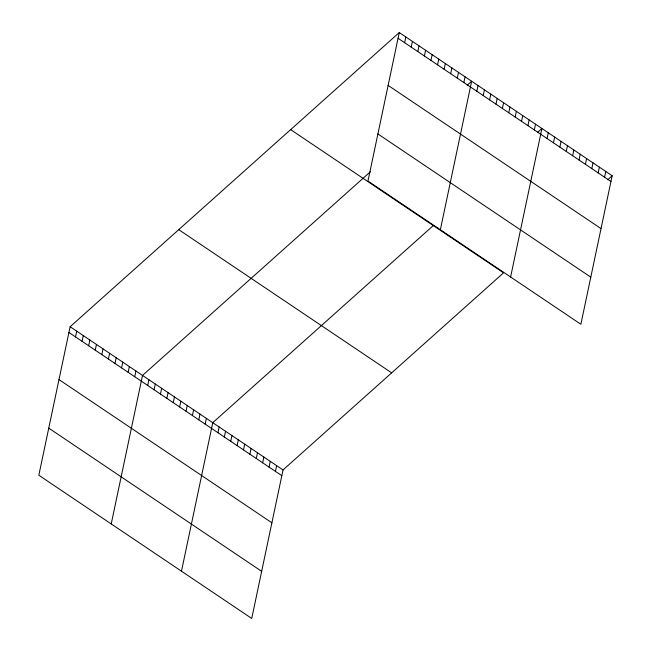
<?xml version="1.0" encoding="UTF-8"?>
<svg xmlns="http://www.w3.org/2000/svg" width="651" height="651" viewBox="0 0 651 651"><rect width="100%" height="100%" fill="white"/><g stroke="black" fill="none" stroke-linecap="round" stroke-linejoin="round"><path stroke-width="0.98" d="M399.266 32.55L367.97 181.059L580.871 324.263L612.168 175.754L399.266 32.55L70.129 326.737L38.832 475.246L251.734 618.45L283.03 469.941L503.557 272.834L290.647 129.63M75.5 336.901L76.712 331.164M82.083 341.327L83.287 335.59M88.658 345.754L89.871 340.017M95.241 350.181L96.454 344.444M101.825 354.608L103.029 348.863M108.408 359.035L109.612 353.29M114.983 363.453L116.195 357.716M121.566 367.88L122.779 362.143M128.149 372.307L129.354 366.57M134.724 376.734L135.937 370.997M111.223 523.933L142.52 375.424L370.427 171.718M147.696 385.457L148.9 379.72M154.084 389.754L155.288 384.017M160.471 394.05L161.676 388.313M166.859 398.347L168.064 392.61M173.239 402.644L174.452 396.907M179.627 406.94L180.84 401.203M186.015 411.237L187.228 405.5M192.403 415.533L193.616 409.788M198.791 419.83L200.003 414.085M205.179 424.127L206.391 418.381M181.474 571.196L212.771 422.678L433.297 225.58M217.955 432.712L219.159 426.975M224.343 437.008L225.547 431.271M230.731 441.305L231.935 435.568M237.11 445.601L238.323 439.864M243.498 449.898L244.711 444.161M249.886 454.195L251.099 448.458M256.274 458.491L257.487 452.754M262.662 462.788L263.875 457.051M269.05 467.084L270.263 461.347M275.438 471.381L276.642 465.644M404.637 42.714L405.842 36.977M411.212 47.141L412.425 41.404M417.796 51.567L419.008 45.83M424.379 55.994L425.583 50.257M430.954 60.421L432.166 54.684M437.537 64.848L438.75 59.111M444.12 69.275L445.325 63.538M450.695 73.701L451.908 67.956M457.279 78.128L458.491 72.383M463.862 82.547L465.066 76.81M440.353 229.754L471.649 81.237L467.215 85.2M476.825 91.27L478.037 85.533M483.213 95.567L484.425 89.83M489.601 99.863L490.813 94.126M495.989 104.16L497.201 98.423M502.377 108.457L503.589 102.72M508.765 112.753L509.977 107.016M515.153 117.05L516.357 111.313M521.541 121.346L522.745 115.609M527.928 125.643L529.133 119.906M534.316 129.94L535.521 124.203M510.612 277.009L541.909 128.491L537.474 132.454M547.084 138.533L548.297 132.788M553.472 142.829L554.685 137.084M559.86 147.118L561.072 141.381M566.248 151.414L567.46 145.678M572.636 155.711L573.848 149.974M579.024 160.008L580.228 154.271M585.412 164.304L586.616 158.567M591.8 168.601L593.004 162.864M598.188 172.897L599.392 167.161M604.567 177.194L605.78 171.457M607.733 179.717L612.168 175.754M398.054 38.287L610.955 181.491M388.126 85.403L601.028 228.607M377.897 133.951L590.799 277.147M178.74 229.657L391.65 372.852M70.129 326.737L283.03 469.941M68.916 332.474L281.826 475.678M58.989 379.59L271.898 522.794M48.76 428.13L261.669 571.334"/></g></svg>
